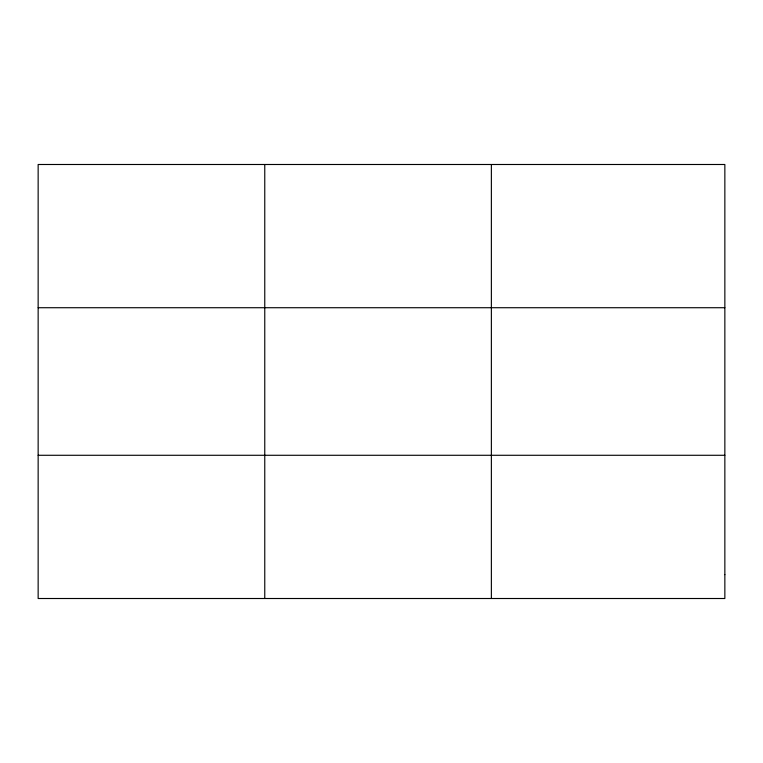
<?xml version="1.0" encoding="UTF-8"?>
<svg xmlns="http://www.w3.org/2000/svg" width="763" height="763" viewBox="0 0 763 763"><rect width="100%" height="100%" fill="white"/><g stroke="black" fill="none" stroke-linecap="round" stroke-linejoin="round"><path stroke-width="1.14" d="M264.761 164.493L264.761 598.507M491.372 164.493L491.372 598.507M38.15 307.718L724.85 307.718M38.15 455.282L724.85 455.282M724.85 574.634L724.85 598.507L38.15 598.507L38.15 164.493L724.85 164.493L724.85 574.634"/></g></svg>
